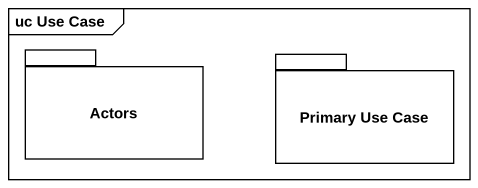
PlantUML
@startuml
mainframe uc Use Case
package Actors {
}
package "Primary Use Case" as Primary_Use_Case {
}
@enduml
